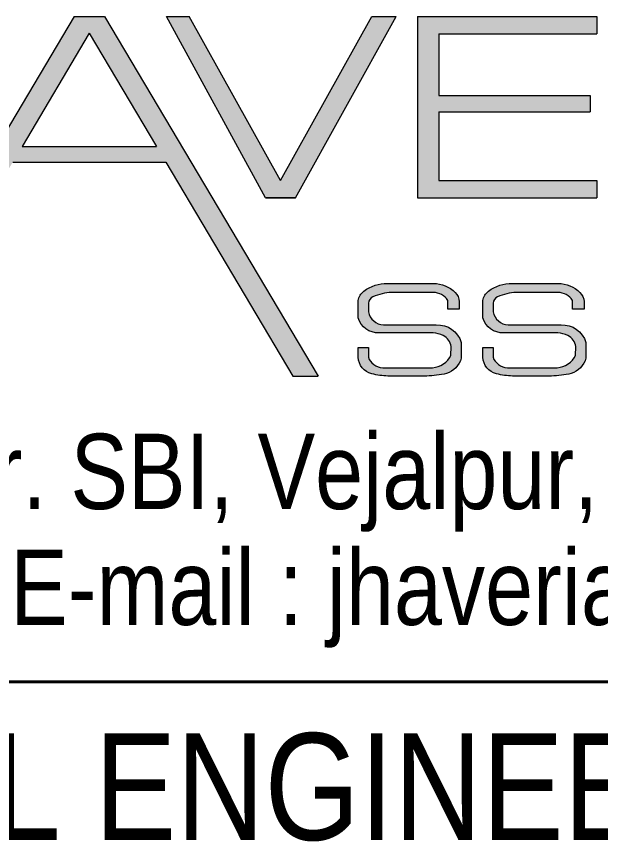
# Model space of a CAD drawing. Header units: millimetres. Extents: x 1112055 to 3390982, y -148532 to 766891.
# Drawn here: x 2234890 to 2236540, y 237949 to 240282 of the extents above; entities that cross this region are included whole.
import ezdxf

# ---------------------------------------------------------------- set-up
doc = ezdxf.new("R2010")
doc.units = ezdxf.units.MM
doc.layers.add('B TITLE BLOCK', color=250, linetype='Continuous', lineweight=0)
doc.layers.add('P_TITLE BLOCK TEXT', color=7, linetype='Continuous', lineweight=9)
doc.layers.add('FORMAT TEXT', color=7, linetype='Continuous')
doc.styles.add('SWINC', font='swissc.ttf')

msp = doc.modelspace()

# ---------------------------------------------------------------- hatches: boundary and pattern name
at = {"layer": 'P_TITLE BLOCK TEXT'}
h = msp.add_hatch(color=7, dxfattribs=at)
h.paths.add_polyline_path([(2235138.608065566, 240282.2388398254), (2235052.409785717, 240282.2388398254), (2234449.151462515, 239265.6388936246), (2234520.279418682, 239265.6388936246), (2234878.958771394, 239870.0788104214), (2235312.05907989, 239870.0788104214), (2235670.738432601, 239265.6388936246), (2235741.866388768, 239265.6388936246)])
h.paths.add_polyline_path([(2235095.508925636, 240235.0051888618), (2235285.543475384, 239914.7624245107), (2234905.474375899, 239914.7624245107)], flags=16)
for points in [[(2235962.946362708, 240282.2388398254), (2235893.871269015, 240282.2388398254), (2235635.978307502, 239818.178853679), (2235378.085346, 240282.2388398254), (2235314.148941175, 240282.2388398254), (2235593.852634119, 239769.6852944084), (2235678.103980884, 239769.6852944084)], [(2236529.794220916, 240282.2388398254), (2236023.274721829, 240282.2388398254), (2236023.274721829, 239769.6852944084), (2236529.794220916, 239769.6852944084), (2236529.794220916, 239818.908354649), (2236083.308953623, 239818.908354649), (2236083.308953623, 240012.5504595915), (2236511.023205297, 240012.5504595915), (2236511.023205297, 240058.4648660434), (2236083.308953623, 240058.4648660434), (2236083.308953623, 240233.5817713962), (2236529.794220916, 240233.5817713962)]]:
    msp.add_hatch(color=7, dxfattribs=at).paths.add_polyline_path(points)
h = msp.add_hatch(color=7, dxfattribs=at)
edge = h.paths.add_edge_path()
edge.add_line((2236108.931860104, 239454.7605595126), (2236108.931860104, 239479.4032671452))
edge.add_arc((2236067.278061088, 239452.3340931493), 49.6767466077525, 33.01826321564511, 89.55826277277895)
edge.add_line((2236067.661053537, 239502.0093633513), (2235949.939915678, 239502.0093633513))
edge.add_arc((2235956.231068224, 239357.1727317284), 144.9731991140432, 92.48714741873879, 114.0429537283691)
edge.add_arc((2235906.204907723, 239469.3070103306), 22.18593115364533, 114.0429537294062, 173.3691583151758)
edge.add_line((2235884.167383756, 239471.8688609646), (2235884.167383756, 239447.1503679888))
edge.add_arc((2235929.440531076, 239456.2569160791), 46.17994246738128, 191.3730973809643, 266.989319789544)
edge.add_line((2235927.015063301, 239410.1407129386), (2236076.173667363, 239410.1407129386))
edge.add_arc((2236080.356317367, 239341.6545631024), 68.61375430787305, 15.593509061330622, 93.49488039938291, ccw=False)
edge.add_line((2236146.444607008, 239360.0986746961), (2236146.609522464, 239316.2172803465))
edge.add_arc((2236087.154990034, 239331.7694670904), 61.45495862207041, 286.83610795885704, 345.3409580231924, ccw=False)
edge.add_arc((2236044.72117615, 239516.2595187341), 250.6556117770568, 270.9573158560145, 283.9044309719972, ccw=False)
edge.add_line((2236048.909013871, 239265.6388936246), (2235939.386114795, 239265.6388936246))
edge.add_arc((2235943.225674012, 239461.3680169966), 195.7667794839206, 255.2817551210301, 268.87619010347515, ccw=False)
edge.add_arc((2235906.565959552, 239321.8105648043), 51.47465521648608, 183.4260365920886, 255.2817551212632, ccw=False)
edge.add_line((2235855.183301145, 239318.7344398378), (2235855.183301145, 239346.4834491691))
edge.add_line((2235855.183301145, 239346.4834491652), (2235884.167383762, 239346.4834491652))
edge.add_line((2235884.167383756, 239346.4834491652), (2235884.167383756, 239318.7175579034))
edge.add_arc((2235922.910783679, 239331.7662460953), 40.88177222958942, 198.6134072769036, 234.8504137460179)
edge.add_arc((2235928.829391653, 239340.1721002077), 51.16225392332574, 234.8504137462263, 265.2644397945826)
edge.add_line((2235924.605586972, 239289.1844968177), (2236065.74506423, 239289.1844968177))
edge.add_arc((2236060.677556659, 239352.712946727), 63.73024071505371, 274.5606862053867, 333.2673842339913)
edge.add_line((2236117.596020394, 239324.0453331707), (2236117.919381295, 239349.2335224875))
edge.add_arc((2236078.33417091, 239343.636292362), 39.97896779657704, 8.048099003175661, 64.75619501759226)
edge.add_arc((2236058.604693993, 239301.7920893744), 86.24115088044469, 64.75619501777959, 84.27045226384784)
edge.add_line((2236067.214397487, 239387.6023982545), (2235914.090539712, 239387.6023982545))
edge.add_arc((2235911.967588639, 239446.615571833), 59.0513469483006, 195.9277156249536, 272.0602807550699, ccw=False)
edge.add_line((2235855.183301145, 239430.4104408563), (2235855.183301145, 239479.0243404205))
edge.add_arc((2235897.952960887, 239471.2377638782), 43.47268762325828, 127.42578174409411, 169.6818301060569, ccw=False)
edge.add_arc((2235935.248027015, 239422.5033066606), 104.8401812840583, 88.3567074096274, 127.42578174509751, ccw=False)
edge.add_line((2235938.254522012, 239527.3003705497), (2236068.135452437, 239527.3003705497))
edge.add_arc((2236068.629546765, 239440.3315028794), 86.97027120211023, 45.300427081282805, 90.32550976596679, ccw=False)
edge.add_arc((2236102.753706391, 239474.8154081864), 38.4563763303267, 1.8933564716198816, 45.30042708078719, ccw=False)
edge.add_line((2236141.18908761, 239476.0859795775), (2236141.18908761, 239454.7605595108))
edge.add_line((2236141.18908761, 239454.7605595126), (2236108.931860109, 239454.7605595126))
h = msp.add_hatch(color=7, dxfattribs=at)
edge = h.paths.add_edge_path()
edge.add_line((2236461.286920366, 239454.7605595126), (2236461.286920366, 239479.4032671452))
edge.add_arc((2236419.63312135, 239452.3340931493), 49.6767466077525, 33.01826321564511, 89.55826277277895)
edge.add_line((2236420.016113799, 239502.0093633513), (2236302.29497594, 239502.0093633513))
edge.add_arc((2236308.586128498, 239357.1727317284), 144.9731991140432, 92.48714741873879, 114.0429537283691)
edge.add_arc((2236258.559967985, 239469.3070103306), 22.18593115364533, 114.0429537294062, 173.3691583151758)
edge.add_line((2236236.522444029, 239471.8688609646), (2236236.522444029, 239447.1503679888))
edge.add_arc((2236281.795591338, 239456.2569160791), 46.17994246738128, 191.3730973809643, 266.989319789544)
edge.add_line((2236279.370123575, 239410.1407129386), (2236428.528727637, 239410.1407129386))
edge.add_arc((2236432.711377642, 239341.6545631024), 68.61375430787305, 15.593509061330622, 93.49488039938291, ccw=False)
edge.add_line((2236498.799667282, 239360.0986746961), (2236498.964582738, 239316.2172803465))
edge.add_arc((2236439.510050308, 239331.7694670904), 61.45495862207041, 286.83610795885704, 345.3409580231924, ccw=False)
edge.add_arc((2236397.076236411, 239516.2595187341), 250.6556117770568, 270.9573158560145, 283.9044309719972, ccw=False)
edge.add_line((2236401.264074133, 239265.6388936246), (2236291.741175056, 239265.6388936246))
edge.add_arc((2236295.580734275, 239461.3680169966), 195.7667794839206, 255.2817551210301, 268.87619010347515, ccw=False)
edge.add_arc((2236258.921019814, 239321.8105648043), 51.47465521648608, 183.4260365920886, 255.2817551212632, ccw=False)
edge.add_line((2236207.538361406, 239318.7344398378), (2236207.538361406, 239346.4834491691))
edge.add_line((2236207.538361406, 239346.4834491652), (2236236.522444023, 239346.4834491652))
edge.add_line((2236236.522444029, 239346.4834491652), (2236236.522444029, 239318.7175579034))
edge.add_arc((2236275.265843941, 239331.7662460953), 40.88177222958942, 198.6134072769036, 234.8504137460179)
edge.add_arc((2236281.184451916, 239340.1721002077), 51.16225392332574, 234.8504137462263, 265.2644397945826)
edge.add_line((2236276.960647234, 239289.1844968177), (2236418.100124492, 239289.1844968177))
edge.add_arc((2236413.032616921, 239352.712946727), 63.73024071505371, 274.5606862053867, 333.2673842339913)
edge.add_line((2236469.951080656, 239324.0453331707), (2236470.274441557, 239349.2335224875))
edge.add_arc((2236430.689231173, 239343.636292362), 39.97896779657704, 8.048099003175661, 64.75619501759226)
edge.add_arc((2236410.959754254, 239301.7920893744), 86.24115088044469, 64.75619501777959, 84.27045226384784)
edge.add_line((2236419.569457748, 239387.6023982545), (2236266.445599974, 239387.6023982545))
edge.add_arc((2236264.322648902, 239446.615571833), 59.0513469483006, 195.9277156249536, 272.0602807550699, ccw=False)
edge.add_line((2236207.538361406, 239430.4104408563), (2236207.538361406, 239479.0243404205))
edge.add_arc((2236250.30802115, 239471.2377638782), 43.47268762325828, 127.42578174409411, 169.6818301060569, ccw=False)
edge.add_arc((2236287.603087277, 239422.5033066606), 104.8401812840583, 88.3567074096274, 127.42578174509751, ccw=False)
edge.add_line((2236290.609582274, 239527.3003705497), (2236420.490512699, 239527.3003705497))
edge.add_arc((2236420.984607039, 239440.3315028794), 86.97027120211023, 45.300427081282805, 90.32550976596679, ccw=False)
edge.add_arc((2236455.108766665, 239474.8154081864), 38.4563763303267, 1.8933564716198816, 45.30042708078719, ccw=False)
edge.add_line((2236493.544147873, 239476.0859795775), (2236493.544147873, 239454.7605595108))
edge.add_line((2236493.544147873, 239454.7605595126), (2236461.286920372, 239454.7605595126))

# ---------------------------------------------------------------- linework, layer by layer
at = {"layer": 'B TITLE BLOCK', "color": 250, "lineweight": 0, "const_width": 8.389066461453254}
msp.add_lwpolyline([(2232628.598859394, 238401.276089668), (2242689.593603162, 238401.276089668)], dxfattribs=at)
at = {"layer": 'P_TITLE BLOCK TEXT', "color": 7}
for points in [[(2235052.409785717, 240282.2388398239), (2234449.151462515, 239265.6388936227)], [(2235138.608065566, 240282.2388398239), (2235741.866388768, 239265.6388936227)], [(2235314.148941175, 240282.2388398239), (2235378.085346, 240282.2388398239)], [(2235678.103980884, 239769.6852944064), (2235593.852634119, 239769.6852944064), (2235314.148941175, 240282.2388398239)], [(2235635.978307502, 239818.1788536771), (2235378.085346, 240282.2388398239)], [(2235635.978307502, 239818.1788536771), (2235893.871269015, 240282.2388398239)], [(2235678.103980884, 239769.6852944064), (2235962.946362708, 240282.2388398239)], [(2235893.871269015, 240282.2388398239), (2235962.946362708, 240282.2388398239)], [(2236023.274721829, 240282.2388398239), (2236529.794220916, 240282.2388398239)], [(2236023.274721829, 240282.2388398239), (2236023.274721829, 239769.6852944064)], [(2236529.794220916, 240282.2388398239), (2236529.794220916, 240233.5817713946)], [(2236083.308953623, 240233.5817713946), (2236083.308953623, 240058.4648660416)], [(2236083.308953623, 240233.5817713946), (2236529.794220916, 240233.5817713946)], [(2236083.308953623, 240058.4648660416), (2236511.023205297, 240058.4648660416)], [(2236511.023205297, 240058.4648660416), (2236511.023205297, 240012.5504595896)], [(2236083.308953623, 240012.5504595896), (2236083.308953623, 239818.9083546471)], [(2236083.308953623, 240012.5504595896), (2236511.023205297, 240012.5504595896)], [(2235312.05907989, 239870.0788104198), (2235670.738432601, 239265.6388936227)], [(2236083.308953623, 239818.9083546471), (2236529.794220916, 239818.9083546471)], [(2236529.794220916, 239818.9083546471), (2236529.794220916, 239769.6852944064)], [(2235593.852634119, 239769.6852944064), (2235678.103980884, 239769.6852944064)], [(2236023.274721829, 239769.6852944064), (2236529.794220916, 239769.6852944064)], [(2235670.738432601, 239265.6388936227), (2235741.866388768, 239265.6388936227)]]:
    msp.add_lwpolyline(points, dxfattribs=at)
at = {"layer": 'P_TITLE BLOCK TEXT'}
for points in [[(2235052.409785717, 240282.2388398239), (2235138.608065566, 240282.2388398239)], [(2235095.508925636, 240235.00518886), (2234905.474375899, 239914.7624245088)], [(2235095.508925636, 240235.00518886), (2235285.543475384, 239914.7624245088)], [(2234905.474375899, 239914.7624245088), (2235285.543475384, 239914.7624245088)], [(2234878.958771394, 239870.0788104198), (2235312.05907989, 239870.0788104198)]]:
    msp.add_lwpolyline(points, dxfattribs=at)
at = {"layer": 'P_TITLE BLOCK TEXT', "color": 7}
for points in [[(2236108.931860104, 239454.7605595105), (2236108.931860104, 239479.403267134, 0.2518321425504549), (2236067.661053537, 239502.0093633496), (2235949.939915679, 239502.0093633496, 0.0943332803251045), (2235897.165884612, 239489.5680962431, 0.2648005950274), (2235884.167383756, 239471.8688609629), (2235884.167383756, 239447.1503679854, 0.342455608626355), (2235927.015063301, 239410.1407129368), (2236076.173667364, 239410.1407129368, -0.3536343318604639), (2236146.444607008, 239360.0986746943), (2236146.609522468, 239316.2172803403, -0.2609690833415413), (2236104.954499737, 239272.9486426066, -0.0565526202682377), (2236048.909013871, 239265.6388936227), (2235939.3861148, 239265.6388936227, -0.0593865794242292), (2235893.488002786, 239272.0249526641, -0.324223828793496), (2235855.183301145, 239318.7344398358), (2235855.183301145, 239346.4834491627), (2235884.167383756, 239346.4834491627), (2235884.167383756, 239318.717557897, 0.1594446921200951), (2235899.374611903, 239298.3391923929, 0.1334907776809275), (2235924.605586972, 239289.1844968156), (2236065.745064231, 239289.1844968156, 0.2619100095917326), (2236117.596020394, 239324.0453331687), (2236117.919381294, 239349.2335224835, 0.2526122615055632), (2236095.384039065, 239379.7973191958, 0.085353380822099), (2236067.214397487, 239387.6023982528), (2235914.090539711, 239387.6023982528, -0.3449747456290864), (2235855.183301145, 239430.4104408545), (2235855.183301145, 239479.0243404239, -0.1864948836794344), (2235871.533163326, 239505.7612177321, -0.172141735516322), (2235938.254522012, 239527.3003705476), (2236068.135452436, 239527.3003705476, -0.1990261439851543), (2236129.803514045, 239502.1503818789, -0.1916967583265429), (2236141.18908761, 239476.0859795758), (2236141.18908761, 239454.7605595105)], [(2236461.286920366, 239454.7605595105), (2236461.286920366, 239479.403267134, 0.2518321425504549), (2236420.016113799, 239502.0093633496), (2236302.294975942, 239502.0093633496, 0.0943332803251045), (2236249.520944873, 239489.5680962431, 0.2648005950274), (2236236.522444029, 239471.8688609629), (2236236.522444029, 239447.1503679854, 0.342455608626355), (2236279.370123575, 239410.1407129368), (2236428.528727626, 239410.1407129368, -0.3536343318604639), (2236498.799667282, 239360.0986746943), (2236498.964582731, 239316.2172803403, -0.2609690833415413), (2236457.309559999, 239272.9486426066, -0.0565526202682377), (2236401.264074133, 239265.6388936227), (2236291.741175062, 239265.6388936227, -0.0593865794242292), (2236245.843063048, 239272.0249526641, -0.324223828793496), (2236207.538361406, 239318.7344398358), (2236207.538361406, 239346.4834491627), (2236236.522444029, 239346.4834491627), (2236236.522444029, 239318.717557897, 0.1594446921200951), (2236251.729672165, 239298.3391923929, 0.1334907776809275), (2236276.960647234, 239289.1844968156), (2236418.100124494, 239289.1844968156, 0.2619100095917326), (2236469.951080656, 239324.0453331687), (2236470.274441557, 239349.2335224835, 0.2526122615055632), (2236447.739099339, 239379.7973191958, 0.085353380822099), (2236419.569457748, 239387.6023982528), (2236266.445599974, 239387.6023982528, -0.3449747456290864), (2236207.538361406, 239430.4104408545), (2236207.538361406, 239479.0243404239, -0.1864948836794344), (2236223.8882236, 239505.7612177321, -0.172141735516322), (2236290.609582274, 239527.3003705476), (2236420.490512697, 239527.3003705476, -0.1990261439851543), (2236482.158574307, 239502.1503818789, -0.1916967583265429), (2236493.544147873, 239476.0859795758), (2236493.544147873, 239454.7605595105)]]:
    msp.add_lwpolyline(points, format="xyb", close=True, dxfattribs=at)

# ---------------------------------------------------------------- texts
at = {"layer": 'FORMAT TEXT', "style": 'SWINC'}
msp.add_text('STRUCTURAL ENGINEERS', height=301.8298423128961, dxfattribs=at).set_placement((2232691.238515958, 237953.7130377648))
at = {"layer": 'P_TITLE BLOCK TEXT', "style": 'SWINC'}
for s, p in [('2, Palkhi Society, Nr. SBI, Vejalpur, Jivraj Park, Ahmedabad-380051', (2232710.855094233, 238889.4689996576)), ('E-mail : jhaveriassociates04@yahoo.co.in,', (2234872.222282297, 238561.809456107))]:
    msp.add_text(s, height=212.9032250213195, dxfattribs=at).set_placement(p)

doc.saveas('drawing.dxf')
